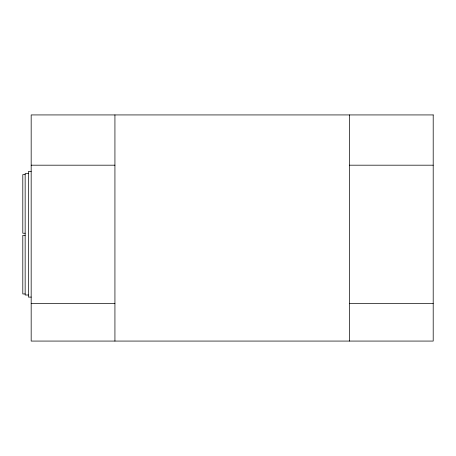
<?xml version="1.0" encoding="UTF-8"?>
<svg xmlns="http://www.w3.org/2000/svg" width="456" height="456" viewBox="0 0 456 456"><rect width="100%" height="100%" fill="white"/><g stroke="black" fill="none" stroke-linecap="round" stroke-linejoin="round"><path stroke-width="0.68" d="M31.173 165.186L114.929 165.186M349.444 165.186L433.2 165.186M31.173 171.467L28.426 171.467L28.426 297.095L31.173 297.095M28.426 173.559L25.154 173.559L25.154 295.003L28.426 295.003M25.154 174.608L22.8 174.608L22.8 233.233L25.154 233.233M25.154 235.33L22.8 235.33L22.8 293.955L25.154 293.955M31.173 303.377L114.929 303.377M349.444 303.377L433.2 303.377M349.444 114.929L349.444 341.071M114.929 114.929L114.929 341.071M433.2 114.929L31.173 114.929L31.173 341.071L433.2 341.071L433.2 114.929"/></g></svg>
